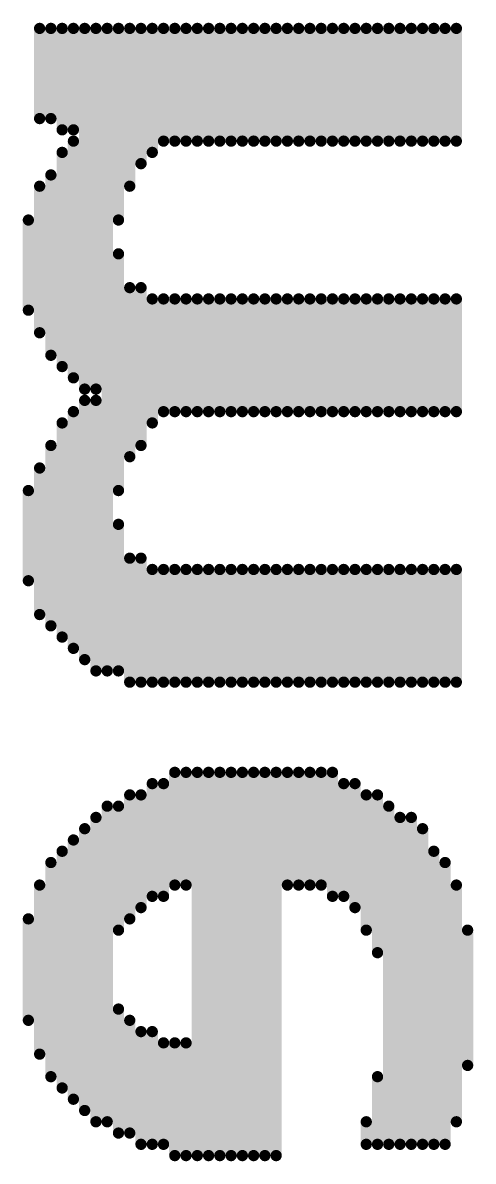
# Model space of a CAD drawing. Header units: millimetres. Extents: x 1.01 to 3.59, y 0.05 to 3.22.
# Drawn here: x 2.89 to 2.97, y 1.711 to 1.913 of the extents above; entities that cross this region are included whole.
import ezdxf

# ---------------------------------------------------------------- set-up
doc = ezdxf.new("R2010")
doc.units = ezdxf.units.MM
doc.header["$MEASUREMENT"] = 0
doc.layers.add('BottomOverlay', color=54, linetype='Continuous')

# ---------------------------------------------------------------- blocks, each defined once
blk = doc.blocks.new('MEP_LOGO_BIG_B_165')
at = {"layer": 'BottomOverlay', "const_width": 0.002}
for points in [[(-0.225, -0.023), (-0.207, -0.023)], [(-0.147, -0.023), (-0.131, -0.023)], [(-0.099, -0.023), (-0.083, -0.023)], [(-0.231, -0.025), (-0.201, -0.025)], [(-0.153, -0.025), (-0.127, -0.025)], [(-0.103, -0.025), (-0.077, -0.025)], [(-0.065, -0.025), (-0.049, -0.025)], [(-0.235, -0.027), (-0.197, -0.027)], [(-0.155, -0.027), (-0.123, -0.027)], [(-0.107, -0.027), (-0.075, -0.027)], [(-0.065, -0.027), (-0.049, -0.027)], [(-0.237, -0.029), (-0.195, -0.029)], [(-0.157, -0.029), (-0.119, -0.029)], [(-0.109, -0.029), (-0.071, -0.029)], [(-0.067, -0.029), (-0.049, -0.029)], [(-0.239, -0.031), (-0.193, -0.031)], [(-0.159, -0.031), (-0.117, -0.031)], [(-0.111, -0.031), (-0.069, -0.031)], [(-0.067, -0.031), (-0.049, -0.031)], [(-0.241, -0.033), (-0.191, -0.033)], [(-0.161, -0.033), (-0.115, -0.033)], [(-0.113, -0.033), (-0.049, -0.033)], [(-0.243, -0.035), (-0.189, -0.035)], [(-0.163, -0.035), (-0.115, -0.035)], [(-0.113, -0.035), (-0.049, -0.035)], [(-0.243, -0.037), (-0.187, -0.037)], [(-0.163, -0.037), (-0.049, -0.037)], [(-0.245, -0.039), (-0.223, -0.039)], [(-0.209, -0.039), (-0.187, -0.039)], [(-0.163, -0.039), (-0.137, -0.039)], [(-0.131, -0.039), (-0.089, -0.039)], [(-0.083, -0.039), (-0.049, -0.039)], [(-0.245, -0.041), (-0.225, -0.041)], [(-0.207, -0.041), (-0.185, -0.041)], [(-0.165, -0.041), (-0.143, -0.041)], [(-0.125, -0.041), (-0.095, -0.041)], [(-0.077, -0.041), (-0.049, -0.041)], [(-0.247, -0.043), (-0.227, -0.043)], [(-0.205, -0.043), (-0.185, -0.043)], [(-0.165, -0.043), (-0.143, -0.043)], [(-0.123, -0.043), (-0.095, -0.043)], [(-0.073, -0.043), (-0.049, -0.043)], [(-0.247, -0.045), (-0.227, -0.045)], [(-0.203, -0.045), (-0.183, -0.045)], [(-0.165, -0.045), (-0.145, -0.045)], [(-0.119, -0.045), (-0.097, -0.045)], [(-0.071, -0.045), (-0.049, -0.045)], [(-0.247, -0.047), (-0.229, -0.047)], [(-0.203, -0.047), (-0.183, -0.047)], [(-0.165, -0.047), (-0.145, -0.047)], [(-0.117, -0.047), (-0.097, -0.047)], [(-0.069, -0.047), (-0.049, -0.047)], [(-0.249, -0.049), (-0.229, -0.049)], [(-0.201, -0.049), (-0.181, -0.049)], [(-0.165, -0.049), (-0.145, -0.049)], [(-0.117, -0.049), (-0.097, -0.049)], [(-0.069, -0.049), (-0.049, -0.049)], [(-0.249, -0.051), (-0.229, -0.051)], [(-0.201, -0.051), (-0.181, -0.051)], [(-0.165, -0.051), (-0.145, -0.051)], [(-0.117, -0.051), (-0.097, -0.051)], [(-0.069, -0.051), (-0.049, -0.051)], [(-0.249, -0.053), (-0.181, -0.053)], [(-0.165, -0.053), (-0.145, -0.053)], [(-0.117, -0.053), (-0.097, -0.053)], [(-0.069, -0.053), (-0.049, -0.053)], [(-0.249, -0.055), (-0.181, -0.055)], [(-0.165, -0.055), (-0.145, -0.055)], [(-0.117, -0.055), (-0.097, -0.055)], [(-0.069, -0.055), (-0.049, -0.055)], [(-0.249, -0.057), (-0.181, -0.057)], [(-0.165, -0.057), (-0.145, -0.057)], [(-0.117, -0.057), (-0.097, -0.057)], [(-0.069, -0.057), (-0.049, -0.057)], [(-0.249, -0.059), (-0.181, -0.059)], [(-0.165, -0.059), (-0.145, -0.059)], [(-0.117, -0.059), (-0.097, -0.059)], [(-0.069, -0.059), (-0.049, -0.059)], [(-0.249, -0.061), (-0.181, -0.061)], [(-0.165, -0.061), (-0.145, -0.061)], [(-0.117, -0.061), (-0.097, -0.061)], [(-0.069, -0.061), (-0.049, -0.061)], [(-0.249, -0.063), (-0.181, -0.063)], [(-0.165, -0.063), (-0.145, -0.063)], [(-0.117, -0.063), (-0.097, -0.063)], [(-0.069, -0.063), (-0.049, -0.063)], [(-0.249, -0.065), (-0.181, -0.065)], [(-0.165, -0.065), (-0.145, -0.065)], [(-0.117, -0.065), (-0.097, -0.065)], [(-0.069, -0.065), (-0.049, -0.065)], [(-0.249, -0.067), (-0.181, -0.067)], [(-0.165, -0.067), (-0.145, -0.067)], [(-0.117, -0.067), (-0.097, -0.067)], [(-0.069, -0.067), (-0.049, -0.067)], [(-0.201, -0.069), (-0.181, -0.069)], [(-0.165, -0.069), (-0.145, -0.069)], [(-0.117, -0.069), (-0.097, -0.069)], [(-0.069, -0.069), (-0.049, -0.069)], [(-0.201, -0.071), (-0.181, -0.071)], [(-0.165, -0.071), (-0.145, -0.071)], [(-0.117, -0.071), (-0.097, -0.071)], [(-0.069, -0.071), (-0.049, -0.071)], [(-0.201, -0.073), (-0.181, -0.073)], [(-0.165, -0.073), (-0.145, -0.073)], [(-0.117, -0.073), (-0.097, -0.073)], [(-0.069, -0.073), (-0.049, -0.073)], [(-0.201, -0.075), (-0.181, -0.075)], [(-0.165, -0.075), (-0.145, -0.075)], [(-0.117, -0.075), (-0.097, -0.075)], [(-0.069, -0.075), (-0.049, -0.075)], [(-0.203, -0.077), (-0.181, -0.077)], [(-0.165, -0.077), (-0.145, -0.077)], [(-0.117, -0.077), (-0.097, -0.077)], [(-0.069, -0.077), (-0.049, -0.077)], [(-0.203, -0.079), (-0.183, -0.079)], [(-0.165, -0.079), (-0.145, -0.079)], [(-0.117, -0.079), (-0.097, -0.079)], [(-0.069, -0.079), (-0.049, -0.079)], [(-0.205, -0.081), (-0.183, -0.081)], [(-0.165, -0.081), (-0.145, -0.081)], [(-0.117, -0.081), (-0.097, -0.081)], [(-0.069, -0.081), (-0.049, -0.081)], [(-0.247, -0.083), (-0.243, -0.083)], [(-0.209, -0.083), (-0.185, -0.083)], [(-0.165, -0.083), (-0.145, -0.083)], [(-0.117, -0.083), (-0.097, -0.083)], [(-0.069, -0.083), (-0.049, -0.083)], [(-0.247, -0.085), (-0.235, -0.085)], [(-0.213, -0.085), (-0.185, -0.085)], [(-0.165, -0.085), (-0.145, -0.085)], [(-0.117, -0.085), (-0.097, -0.085)], [(-0.069, -0.085), (-0.049, -0.085)], [(-0.247, -0.087), (-0.187, -0.087)], [(-0.165, -0.087), (-0.145, -0.087)], [(-0.117, -0.087), (-0.097, -0.087)], [(-0.069, -0.087), (-0.049, -0.087)], [(-0.247, -0.089), (-0.189, -0.089)], [(-0.165, -0.089), (-0.145, -0.089)], [(-0.117, -0.089), (-0.097, -0.089)], [(-0.069, -0.089), (-0.049, -0.089)], [(-0.247, -0.091), (-0.189, -0.091)], [(-0.165, -0.091), (-0.145, -0.091)], [(-0.117, -0.091), (-0.097, -0.091)], [(-0.069, -0.091), (-0.049, -0.091)], [(-0.247, -0.093), (-0.191, -0.093)], [(-0.165, -0.093), (-0.145, -0.093)], [(-0.117, -0.093), (-0.097, -0.093)], [(-0.069, -0.093), (-0.049, -0.093)], [(-0.247, -0.095), (-0.195, -0.095)], [(-0.165, -0.095), (-0.145, -0.095)], [(-0.117, -0.095), (-0.097, -0.095)], [(-0.069, -0.095), (-0.049, -0.095)], [(-0.247, -0.097), (-0.197, -0.097)], [(-0.165, -0.097), (-0.145, -0.097)], [(-0.117, -0.097), (-0.097, -0.097)], [(-0.069, -0.097), (-0.049, -0.097)], [(-0.243, -0.099), (-0.201, -0.099)], [(-0.165, -0.099), (-0.145, -0.099)], [(-0.117, -0.099), (-0.097, -0.099)], [(-0.069, -0.099), (-0.049, -0.099)], [(-0.233, -0.101), (-0.209, -0.101)]]:
    blk.add_lwpolyline(points, dxfattribs=at)
at = {"layer": 'BottomOverlay', "const_width": 0.001}
for points in [[(-0.2255, -0.023, 1), (-0.2245, -0.023, 1)], [(-0.2075, -0.023, 1), (-0.2065, -0.023, 1)], [(-0.1475, -0.023, 1), (-0.1465, -0.023, 1)], [(-0.1315, -0.023, 1), (-0.1305, -0.023, 1)], [(-0.0995, -0.023, 1), (-0.0985, -0.023, 1)], [(-0.0835, -0.023, 1), (-0.0825, -0.023, 1)], [(-0.2315, -0.025, 1), (-0.2305, -0.025, 1)], [(-0.2015, -0.025, 1), (-0.2005, -0.025, 1)], [(-0.1535, -0.025, 1), (-0.1525, -0.025, 1)], [(-0.1275, -0.025, 1), (-0.1265, -0.025, 1)], [(-0.1035, -0.025, 1), (-0.1025, -0.025, 1)], [(-0.0775, -0.025, 1), (-0.0765, -0.025, 1)], [(-0.0655, -0.025, 1), (-0.0645, -0.025, 1)], [(-0.0495, -0.025, 1), (-0.0485, -0.025, 1)], [(-0.2355, -0.027, 1), (-0.2345, -0.027, 1)], [(-0.1975, -0.027, 1), (-0.1965, -0.027, 1)], [(-0.1555, -0.027, 1), (-0.1545, -0.027, 1)], [(-0.1235, -0.027, 1), (-0.1225, -0.027, 1)], [(-0.1075, -0.027, 1), (-0.1065, -0.027, 1)], [(-0.0755, -0.027, 1), (-0.0745, -0.027, 1)], [(-0.0655, -0.027, 1), (-0.0645, -0.027, 1)], [(-0.0495, -0.027, 1), (-0.0485, -0.027, 1)], [(-0.2375, -0.029, 1), (-0.2365, -0.029, 1)], [(-0.1955, -0.029, 1), (-0.1945, -0.029, 1)], [(-0.1575, -0.029, 1), (-0.1565, -0.029, 1)], [(-0.1195, -0.029, 1), (-0.1185, -0.029, 1)], [(-0.1095, -0.029, 1), (-0.1085, -0.029, 1)], [(-0.0715, -0.029, 1), (-0.0705, -0.029, 1)], [(-0.0675, -0.029, 1), (-0.0665, -0.029, 1)], [(-0.0495, -0.029, 1), (-0.0485, -0.029, 1)], [(-0.2395, -0.031, 1), (-0.2385, -0.031, 1)], [(-0.1935, -0.031, 1), (-0.1925, -0.031, 1)], [(-0.1595, -0.031, 1), (-0.1585, -0.031, 1)], [(-0.1175, -0.031, 1), (-0.1165, -0.031, 1)], [(-0.1115, -0.031, 1), (-0.1105, -0.031, 1)], [(-0.0695, -0.031, 1), (-0.0685, -0.031, 1)], [(-0.0675, -0.031, 1), (-0.0665, -0.031, 1)], [(-0.0495, -0.031, 1), (-0.0485, -0.031, 1)], [(-0.2415, -0.033, 1), (-0.2405, -0.033, 1)], [(-0.1915, -0.033, 1), (-0.1905, -0.033, 1)], [(-0.1615, -0.033, 1), (-0.1605, -0.033, 1)], [(-0.1155, -0.033, 1), (-0.1145, -0.033, 1)], [(-0.1135, -0.033, 1), (-0.1125, -0.033, 1)], [(-0.0495, -0.033, 1), (-0.0485, -0.033, 1)], [(-0.2435, -0.035, 1), (-0.2425, -0.035, 1)], [(-0.1895, -0.035, 1), (-0.1885, -0.035, 1)], [(-0.1635, -0.035, 1), (-0.1625, -0.035, 1)], [(-0.1155, -0.035, 1), (-0.1145, -0.035, 1)], [(-0.1135, -0.035, 1), (-0.1125, -0.035, 1)], [(-0.0495, -0.035, 1), (-0.0485, -0.035, 1)], [(-0.2435, -0.037, 1), (-0.2425, -0.037, 1)], [(-0.1875, -0.037, 1), (-0.1865, -0.037, 1)], [(-0.1635, -0.037, 1), (-0.1625, -0.037, 1)], [(-0.0495, -0.037, 1), (-0.0485, -0.037, 1)], [(-0.2455, -0.039, 1), (-0.2445, -0.039, 1)], [(-0.2235, -0.039, 1), (-0.2225, -0.039, 1)], [(-0.2095, -0.039, 1), (-0.2085, -0.039, 1)], [(-0.1875, -0.039, 1), (-0.1865, -0.039, 1)], [(-0.1635, -0.039, 1), (-0.1625, -0.039, 1)], [(-0.1375, -0.039, 1), (-0.1365, -0.039, 1)], [(-0.1315, -0.039, 1), (-0.1305, -0.039, 1)], [(-0.0895, -0.039, 1), (-0.0885, -0.039, 1)], [(-0.0835, -0.039, 1), (-0.0825, -0.039, 1)], [(-0.0495, -0.039, 1), (-0.0485, -0.039, 1)], [(-0.2455, -0.041, 1), (-0.2445, -0.041, 1)], [(-0.2255, -0.041, 1), (-0.2245, -0.041, 1)], [(-0.2075, -0.041, 1), (-0.2065, -0.041, 1)], [(-0.1855, -0.041, 1), (-0.1845, -0.041, 1)], [(-0.1655, -0.041, 1), (-0.1645, -0.041, 1)], [(-0.1435, -0.041, 1), (-0.1425, -0.041, 1)], [(-0.1255, -0.041, 1), (-0.1245, -0.041, 1)], [(-0.0955, -0.041, 1), (-0.0945, -0.041, 1)], [(-0.0775, -0.041, 1), (-0.0765, -0.041, 1)], [(-0.0495, -0.041, 1), (-0.0485, -0.041, 1)], [(-0.2475, -0.043, 1), (-0.2465, -0.043, 1)], [(-0.2275, -0.043, 1), (-0.2265, -0.043, 1)], [(-0.2055, -0.043, 1), (-0.2045, -0.043, 1)], [(-0.1855, -0.043, 1), (-0.1845, -0.043, 1)], [(-0.1655, -0.043, 1), (-0.1645, -0.043, 1)], [(-0.1435, -0.043, 1), (-0.1425, -0.043, 1)], [(-0.1235, -0.043, 1), (-0.1225, -0.043, 1)], [(-0.0955, -0.043, 1), (-0.0945, -0.043, 1)], [(-0.0735, -0.043, 1), (-0.0725, -0.043, 1)], [(-0.0495, -0.043, 1), (-0.0485, -0.043, 1)], [(-0.2475, -0.045, 1), (-0.2465, -0.045, 1)], [(-0.2275, -0.045, 1), (-0.2265, -0.045, 1)], [(-0.2035, -0.045, 1), (-0.2025, -0.045, 1)], [(-0.1835, -0.045, 1), (-0.1825, -0.045, 1)], [(-0.1655, -0.045, 1), (-0.1645, -0.045, 1)], [(-0.1455, -0.045, 1), (-0.1445, -0.045, 1)], [(-0.1195, -0.045, 1), (-0.1185, -0.045, 1)], [(-0.0975, -0.045, 1), (-0.0965, -0.045, 1)], [(-0.0715, -0.045, 1), (-0.0705, -0.045, 1)], [(-0.0495, -0.045, 1), (-0.0485, -0.045, 1)], [(-0.2475, -0.047, 1), (-0.2465, -0.047, 1)], [(-0.2295, -0.047, 1), (-0.2285, -0.047, 1)], [(-0.2035, -0.047, 1), (-0.2025, -0.047, 1)], [(-0.1835, -0.047, 1), (-0.1825, -0.047, 1)], [(-0.1655, -0.047, 1), (-0.1645, -0.047, 1)], [(-0.1455, -0.047, 1), (-0.1445, -0.047, 1)], [(-0.1175, -0.047, 1), (-0.1165, -0.047, 1)], [(-0.0975, -0.047, 1), (-0.0965, -0.047, 1)], [(-0.0695, -0.047, 1), (-0.0685, -0.047, 1)], [(-0.0495, -0.047, 1), (-0.0485, -0.047, 1)], [(-0.2495, -0.049, 1), (-0.2485, -0.049, 1)], [(-0.2295, -0.049, 1), (-0.2285, -0.049, 1)], [(-0.2015, -0.049, 1), (-0.2005, -0.049, 1)], [(-0.1815, -0.049, 1), (-0.1805, -0.049, 1)], [(-0.1655, -0.049, 1), (-0.1645, -0.049, 1)], [(-0.1455, -0.049, 1), (-0.1445, -0.049, 1)], [(-0.1175, -0.049, 1), (-0.1165, -0.049, 1)], [(-0.0975, -0.049, 1), (-0.0965, -0.049, 1)], [(-0.0695, -0.049, 1), (-0.0685, -0.049, 1)], [(-0.0495, -0.049, 1), (-0.0485, -0.049, 1)], [(-0.2495, -0.051, 1), (-0.2485, -0.051, 1)], [(-0.2295, -0.051, 1), (-0.2285, -0.051, 1)], [(-0.2015, -0.051, 1), (-0.2005, -0.051, 1)], [(-0.1815, -0.051, 1), (-0.1805, -0.051, 1)], [(-0.1655, -0.051, 1), (-0.1645, -0.051, 1)], [(-0.1455, -0.051, 1), (-0.1445, -0.051, 1)], [(-0.1175, -0.051, 1), (-0.1165, -0.051, 1)], [(-0.0975, -0.051, 1), (-0.0965, -0.051, 1)], [(-0.0695, -0.051, 1), (-0.0685, -0.051, 1)], [(-0.0495, -0.051, 1), (-0.0485, -0.051, 1)], [(-0.2495, -0.053, 1), (-0.2485, -0.053, 1)], [(-0.1815, -0.053, 1), (-0.1805, -0.053, 1)], [(-0.1655, -0.053, 1), (-0.1645, -0.053, 1)], [(-0.1455, -0.053, 1), (-0.1445, -0.053, 1)], [(-0.1175, -0.053, 1), (-0.1165, -0.053, 1)], [(-0.0975, -0.053, 1), (-0.0965, -0.053, 1)], [(-0.0695, -0.053, 1), (-0.0685, -0.053, 1)], [(-0.0495, -0.053, 1), (-0.0485, -0.053, 1)], [(-0.2495, -0.055, 1), (-0.2485, -0.055, 1)], [(-0.1815, -0.055, 1), (-0.1805, -0.055, 1)], [(-0.1655, -0.055, 1), (-0.1645, -0.055, 1)], [(-0.1455, -0.055, 1), (-0.1445, -0.055, 1)], [(-0.1175, -0.055, 1), (-0.1165, -0.055, 1)], [(-0.0975, -0.055, 1), (-0.0965, -0.055, 1)], [(-0.0695, -0.055, 1), (-0.0685, -0.055, 1)], [(-0.0495, -0.055, 1), (-0.0485, -0.055, 1)], [(-0.2495, -0.057, 1), (-0.2485, -0.057, 1)], [(-0.1815, -0.057, 1), (-0.1805, -0.057, 1)], [(-0.1655, -0.057, 1), (-0.1645, -0.057, 1)], [(-0.1455, -0.057, 1), (-0.1445, -0.057, 1)], [(-0.1175, -0.057, 1), (-0.1165, -0.057, 1)], [(-0.0975, -0.057, 1), (-0.0965, -0.057, 1)], [(-0.0695, -0.057, 1), (-0.0685, -0.057, 1)], [(-0.0495, -0.057, 1), (-0.0485, -0.057, 1)], [(-0.2495, -0.059, 1), (-0.2485, -0.059, 1)], [(-0.1815, -0.059, 1), (-0.1805, -0.059, 1)], [(-0.1655, -0.059, 1), (-0.1645, -0.059, 1)], [(-0.1455, -0.059, 1), (-0.1445, -0.059, 1)], [(-0.1175, -0.059, 1), (-0.1165, -0.059, 1)], [(-0.0975, -0.059, 1), (-0.0965, -0.059, 1)], [(-0.0695, -0.059, 1), (-0.0685, -0.059, 1)], [(-0.0495, -0.059, 1), (-0.0485, -0.059, 1)], [(-0.2495, -0.061, 1), (-0.2485, -0.061, 1)], [(-0.1815, -0.061, 1), (-0.1805, -0.061, 1)], [(-0.1655, -0.061, 1), (-0.1645, -0.061, 1)], [(-0.1455, -0.061, 1), (-0.1445, -0.061, 1)], [(-0.1175, -0.061, 1), (-0.1165, -0.061, 1)], [(-0.0975, -0.061, 1), (-0.0965, -0.061, 1)], [(-0.0695, -0.061, 1), (-0.0685, -0.061, 1)], [(-0.0495, -0.061, 1), (-0.0485, -0.061, 1)], [(-0.2495, -0.063, 1), (-0.2485, -0.063, 1)], [(-0.1815, -0.063, 1), (-0.1805, -0.063, 1)], [(-0.1655, -0.063, 1), (-0.1645, -0.063, 1)], [(-0.1455, -0.063, 1), (-0.1445, -0.063, 1)], [(-0.1175, -0.063, 1), (-0.1165, -0.063, 1)], [(-0.0975, -0.063, 1), (-0.0965, -0.063, 1)], [(-0.0695, -0.063, 1), (-0.0685, -0.063, 1)], [(-0.0495, -0.063, 1), (-0.0485, -0.063, 1)], [(-0.2495, -0.065, 1), (-0.2485, -0.065, 1)], [(-0.1815, -0.065, 1), (-0.1805, -0.065, 1)], [(-0.1655, -0.065, 1), (-0.1645, -0.065, 1)], [(-0.1455, -0.065, 1), (-0.1445, -0.065, 1)], [(-0.1175, -0.065, 1), (-0.1165, -0.065, 1)], [(-0.0975, -0.065, 1), (-0.0965, -0.065, 1)], [(-0.0695, -0.065, 1), (-0.0685, -0.065, 1)], [(-0.0495, -0.065, 1), (-0.0485, -0.065, 1)], [(-0.2495, -0.067, 1), (-0.2485, -0.067, 1)], [(-0.1815, -0.067, 1), (-0.1805, -0.067, 1)], [(-0.1655, -0.067, 1), (-0.1645, -0.067, 1)], [(-0.1455, -0.067, 1), (-0.1445, -0.067, 1)], [(-0.1175, -0.067, 1), (-0.1165, -0.067, 1)], [(-0.0975, -0.067, 1), (-0.0965, -0.067, 1)], [(-0.0695, -0.067, 1), (-0.0685, -0.067, 1)], [(-0.0495, -0.067, 1), (-0.0485, -0.067, 1)], [(-0.2015, -0.069, 1), (-0.2005, -0.069, 1)], [(-0.1815, -0.069, 1), (-0.1805, -0.069, 1)], [(-0.1655, -0.069, 1), (-0.1645, -0.069, 1)], [(-0.1455, -0.069, 1), (-0.1445, -0.069, 1)], [(-0.1175, -0.069, 1), (-0.1165, -0.069, 1)], [(-0.0975, -0.069, 1), (-0.0965, -0.069, 1)], [(-0.0695, -0.069, 1), (-0.0685, -0.069, 1)], [(-0.0495, -0.069, 1), (-0.0485, -0.069, 1)], [(-0.2015, -0.071, 1), (-0.2005, -0.071, 1)], [(-0.1815, -0.071, 1), (-0.1805, -0.071, 1)], [(-0.1655, -0.071, 1), (-0.1645, -0.071, 1)], [(-0.1455, -0.071, 1), (-0.1445, -0.071, 1)], [(-0.1175, -0.071, 1), (-0.1165, -0.071, 1)], [(-0.0975, -0.071, 1), (-0.0965, -0.071, 1)], [(-0.0695, -0.071, 1), (-0.0685, -0.071, 1)], [(-0.0495, -0.071, 1), (-0.0485, -0.071, 1)], [(-0.2015, -0.073, 1), (-0.2005, -0.073, 1)], [(-0.1815, -0.073, 1), (-0.1805, -0.073, 1)], [(-0.1655, -0.073, 1), (-0.1645, -0.073, 1)], [(-0.1455, -0.073, 1), (-0.1445, -0.073, 1)], [(-0.1175, -0.073, 1), (-0.1165, -0.073, 1)], [(-0.0975, -0.073, 1), (-0.0965, -0.073, 1)], [(-0.0695, -0.073, 1), (-0.0685, -0.073, 1)], [(-0.0495, -0.073, 1), (-0.0485, -0.073, 1)], [(-0.2015, -0.075, 1), (-0.2005, -0.075, 1)], [(-0.1815, -0.075, 1), (-0.1805, -0.075, 1)], [(-0.1655, -0.075, 1), (-0.1645, -0.075, 1)], [(-0.1455, -0.075, 1), (-0.1445, -0.075, 1)], [(-0.1175, -0.075, 1), (-0.1165, -0.075, 1)], [(-0.0975, -0.075, 1), (-0.0965, -0.075, 1)], [(-0.0695, -0.075, 1), (-0.0685, -0.075, 1)], [(-0.0495, -0.075, 1), (-0.0485, -0.075, 1)], [(-0.2035, -0.077, 1), (-0.2025, -0.077, 1)], [(-0.1815, -0.077, 1), (-0.1805, -0.077, 1)], [(-0.1655, -0.077, 1), (-0.1645, -0.077, 1)], [(-0.1455, -0.077, 1), (-0.1445, -0.077, 1)], [(-0.1175, -0.077, 1), (-0.1165, -0.077, 1)], [(-0.0975, -0.077, 1), (-0.0965, -0.077, 1)], [(-0.0695, -0.077, 1), (-0.0685, -0.077, 1)], [(-0.0495, -0.077, 1), (-0.0485, -0.077, 1)], [(-0.2035, -0.079, 1), (-0.2025, -0.079, 1)], [(-0.1835, -0.079, 1), (-0.1825, -0.079, 1)], [(-0.1655, -0.079, 1), (-0.1645, -0.079, 1)], [(-0.1455, -0.079, 1), (-0.1445, -0.079, 1)], [(-0.1175, -0.079, 1), (-0.1165, -0.079, 1)], [(-0.0975, -0.079, 1), (-0.0965, -0.079, 1)], [(-0.0695, -0.079, 1), (-0.0685, -0.079, 1)], [(-0.0495, -0.079, 1), (-0.0485, -0.079, 1)], [(-0.2055, -0.081, 1), (-0.2045, -0.081, 1)], [(-0.1835, -0.081, 1), (-0.1825, -0.081, 1)], [(-0.1655, -0.081, 1), (-0.1645, -0.081, 1)], [(-0.1455, -0.081, 1), (-0.1445, -0.081, 1)], [(-0.1175, -0.081, 1), (-0.1165, -0.081, 1)], [(-0.0975, -0.081, 1), (-0.0965, -0.081, 1)], [(-0.0695, -0.081, 1), (-0.0685, -0.081, 1)], [(-0.0495, -0.081, 1), (-0.0485, -0.081, 1)], [(-0.2475, -0.083, 1), (-0.2465, -0.083, 1)], [(-0.2435, -0.083, 1), (-0.2425, -0.083, 1)], [(-0.2095, -0.083, 1), (-0.2085, -0.083, 1)], [(-0.1855, -0.083, 1), (-0.1845, -0.083, 1)], [(-0.1655, -0.083, 1), (-0.1645, -0.083, 1)], [(-0.1455, -0.083, 1), (-0.1445, -0.083, 1)], [(-0.1175, -0.083, 1), (-0.1165, -0.083, 1)], [(-0.0975, -0.083, 1), (-0.0965, -0.083, 1)], [(-0.0695, -0.083, 1), (-0.0685, -0.083, 1)], [(-0.0495, -0.083, 1), (-0.0485, -0.083, 1)], [(-0.2475, -0.085, 1), (-0.2465, -0.085, 1)], [(-0.2355, -0.085, 1), (-0.2345, -0.085, 1)], [(-0.2135, -0.085, 1), (-0.2125, -0.085, 1)], [(-0.1855, -0.085, 1), (-0.1845, -0.085, 1)], [(-0.1655, -0.085, 1), (-0.1645, -0.085, 1)], [(-0.1455, -0.085, 1), (-0.1445, -0.085, 1)], [(-0.1175, -0.085, 1), (-0.1165, -0.085, 1)], [(-0.0975, -0.085, 1), (-0.0965, -0.085, 1)], [(-0.0695, -0.085, 1), (-0.0685, -0.085, 1)], [(-0.0495, -0.085, 1), (-0.0485, -0.085, 1)], [(-0.2475, -0.087, 1), (-0.2465, -0.087, 1)], [(-0.1875, -0.087, 1), (-0.1865, -0.087, 1)], [(-0.1655, -0.087, 1), (-0.1645, -0.087, 1)], [(-0.1455, -0.087, 1), (-0.1445, -0.087, 1)], [(-0.1175, -0.087, 1), (-0.1165, -0.087, 1)], [(-0.0975, -0.087, 1), (-0.0965, -0.087, 1)], [(-0.0695, -0.087, 1), (-0.0685, -0.087, 1)], [(-0.0495, -0.087, 1), (-0.0485, -0.087, 1)], [(-0.2475, -0.089, 1), (-0.2465, -0.089, 1)], [(-0.1895, -0.089, 1), (-0.1885, -0.089, 1)], [(-0.1655, -0.089, 1), (-0.1645, -0.089, 1)], [(-0.1455, -0.089, 1), (-0.1445, -0.089, 1)], [(-0.1175, -0.089, 1), (-0.1165, -0.089, 1)], [(-0.0975, -0.089, 1), (-0.0965, -0.089, 1)], [(-0.0695, -0.089, 1), (-0.0685, -0.089, 1)], [(-0.0495, -0.089, 1), (-0.0485, -0.089, 1)], [(-0.2475, -0.091, 1), (-0.2465, -0.091, 1)], [(-0.1895, -0.091, 1), (-0.1885, -0.091, 1)], [(-0.1655, -0.091, 1), (-0.1645, -0.091, 1)], [(-0.1455, -0.091, 1), (-0.1445, -0.091, 1)], [(-0.1175, -0.091, 1), (-0.1165, -0.091, 1)], [(-0.0975, -0.091, 1), (-0.0965, -0.091, 1)], [(-0.0695, -0.091, 1), (-0.0685, -0.091, 1)], [(-0.0495, -0.091, 1), (-0.0485, -0.091, 1)], [(-0.2475, -0.093, 1), (-0.2465, -0.093, 1)], [(-0.1915, -0.093, 1), (-0.1905, -0.093, 1)], [(-0.1655, -0.093, 1), (-0.1645, -0.093, 1)], [(-0.1455, -0.093, 1), (-0.1445, -0.093, 1)], [(-0.1175, -0.093, 1), (-0.1165, -0.093, 1)], [(-0.0975, -0.093, 1), (-0.0965, -0.093, 1)], [(-0.0695, -0.093, 1), (-0.0685, -0.093, 1)], [(-0.0495, -0.093, 1), (-0.0485, -0.093, 1)], [(-0.2475, -0.095, 1), (-0.2465, -0.095, 1)], [(-0.1955, -0.095, 1), (-0.1945, -0.095, 1)], [(-0.1655, -0.095, 1), (-0.1645, -0.095, 1)], [(-0.1455, -0.095, 1), (-0.1445, -0.095, 1)], [(-0.1175, -0.095, 1), (-0.1165, -0.095, 1)], [(-0.0975, -0.095, 1), (-0.0965, -0.095, 1)], [(-0.0695, -0.095, 1), (-0.0685, -0.095, 1)], [(-0.0495, -0.095, 1), (-0.0485, -0.095, 1)], [(-0.2475, -0.097, 1), (-0.2465, -0.097, 1)], [(-0.1975, -0.097, 1), (-0.1965, -0.097, 1)], [(-0.1655, -0.097, 1), (-0.1645, -0.097, 1)], [(-0.1455, -0.097, 1), (-0.1445, -0.097, 1)], [(-0.1175, -0.097, 1), (-0.1165, -0.097, 1)], [(-0.0975, -0.097, 1), (-0.0965, -0.097, 1)], [(-0.0695, -0.097, 1), (-0.0685, -0.097, 1)], [(-0.0495, -0.097, 1), (-0.0485, -0.097, 1)], [(-0.2435, -0.099, 1), (-0.2425, -0.099, 1)], [(-0.2015, -0.099, 1), (-0.2005, -0.099, 1)], [(-0.1655, -0.099, 1), (-0.1645, -0.099, 1)], [(-0.1455, -0.099, 1), (-0.1445, -0.099, 1)], [(-0.1175, -0.099, 1), (-0.1165, -0.099, 1)], [(-0.0975, -0.099, 1), (-0.0965, -0.099, 1)], [(-0.0695, -0.099, 1), (-0.0685, -0.099, 1)], [(-0.0495, -0.099, 1), (-0.0485, -0.099, 1)], [(-0.2335, -0.101, 1), (-0.2325, -0.101, 1)], [(-0.2095, -0.101, 1), (-0.2085, -0.101, 1)]]:
    blk.add_lwpolyline(points, format="xyb", close=True, dxfattribs=at)

msp = doc.modelspace()

# ---------------------------------------------------------------- block references
at = {"rotation": 90}
msp.add_blockref('MEP_LOGO_BIG_B_165', (2.868, 1.961), dxfattribs=at)

doc.saveas('drawing.dxf')
